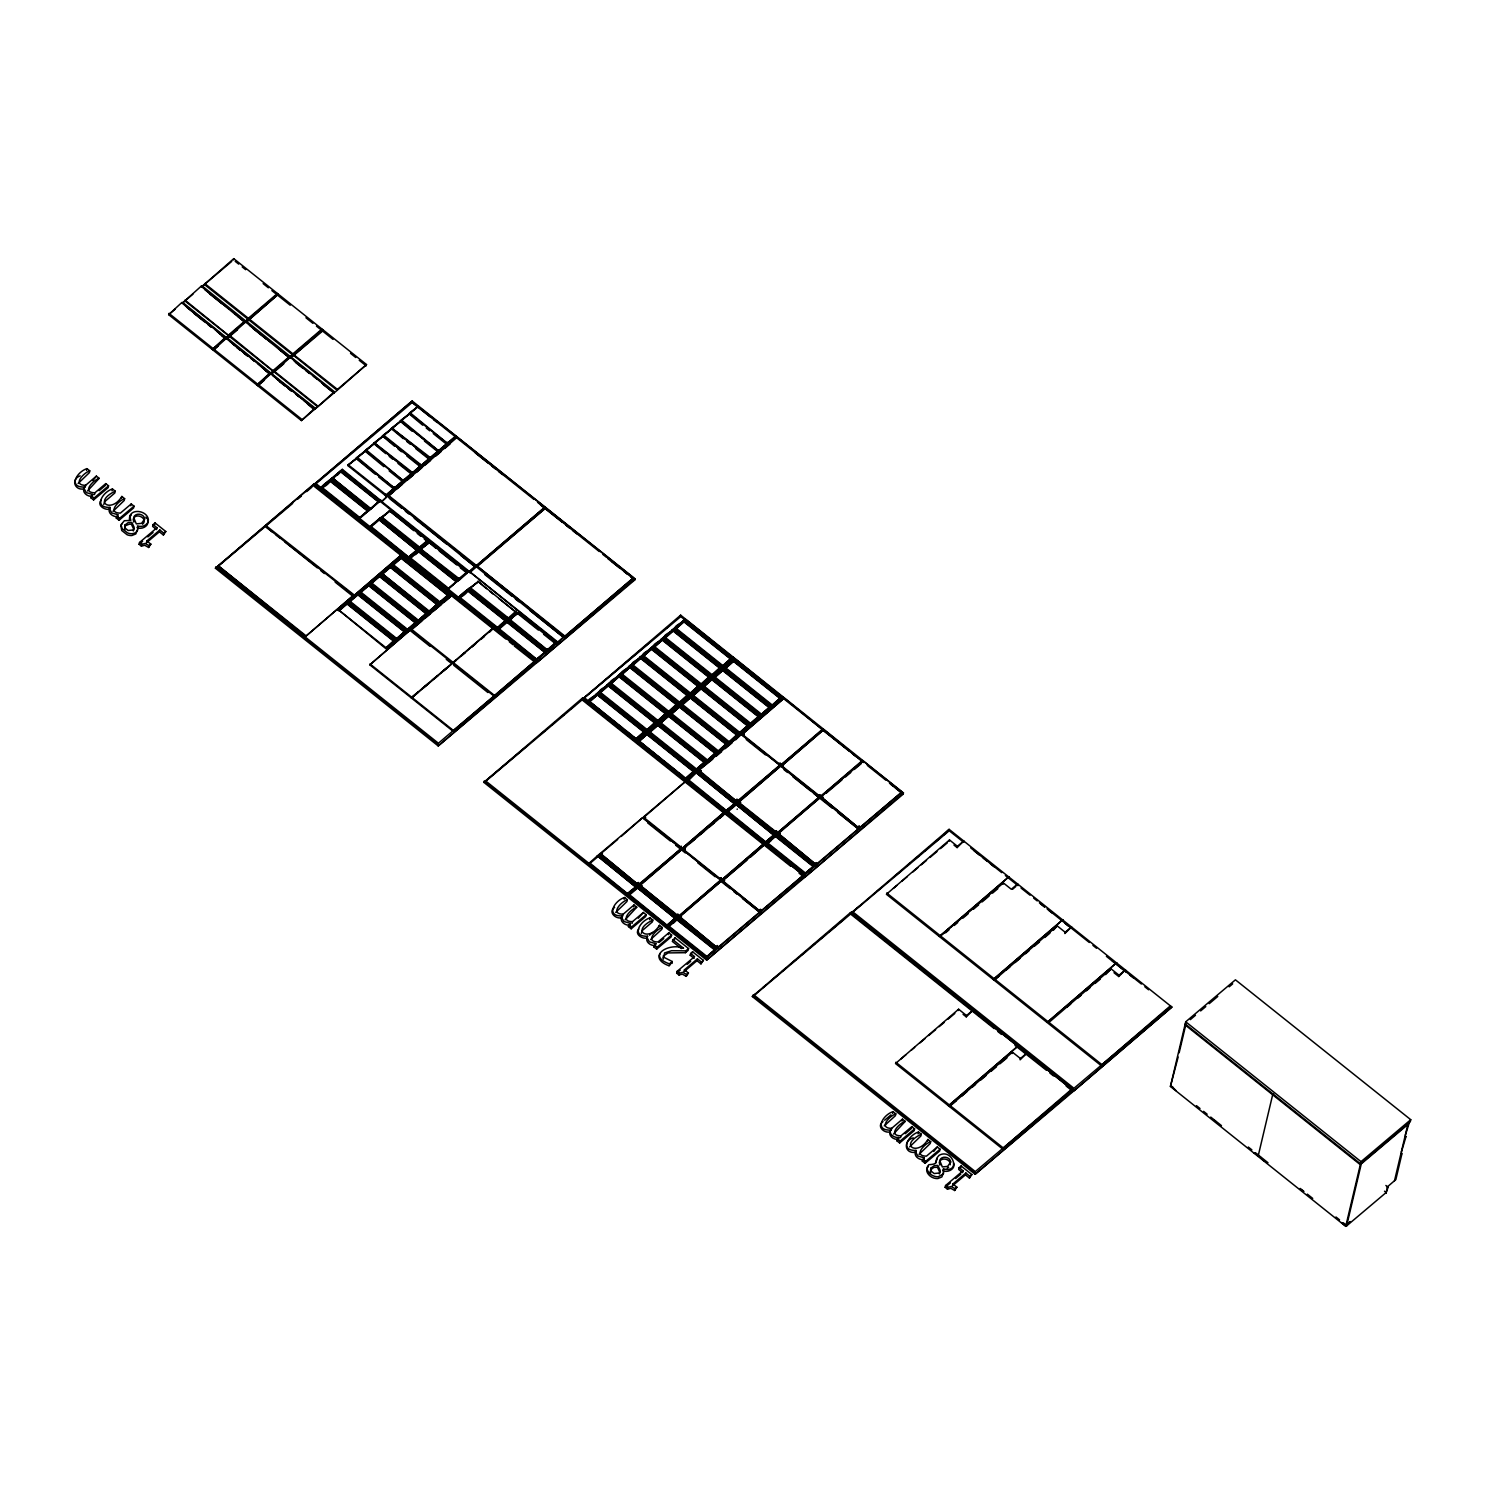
<?xml version="1.0" encoding="UTF-8"?>
<svg xmlns="http://www.w3.org/2000/svg" width="1485" height="1485" viewBox="0 0 1485 1485"><rect width="100%" height="100%" fill="white"/><g stroke="black" fill="none" stroke-linecap="round" stroke-linejoin="round"><path stroke-width="1.5" d="M950.214 1164.797C951.087 1158.95 941.082 1156.611 939.262 1162.309L939.894 1165.15M192.957 294.141L182.766 302.736L201.459 285.955M201.514 286.03L201.459 286.958M225.683 337.262L224.959 338.487L215.195 329.67M226.592 338.023L226.537 338.97M245.174 320.834L244.45 322.022L201.273 286.364M246.083 321.577L246.027 322.523M270.233 372.846L269.527 374.034L258 363.825M271.161 373.57L271.087 374.517M289.724 356.381L289.018 357.569L245.73 322.022M314.801 408.394L314.077 409.582L307.414 403.901M290.577 357.05L274.057 371.825L317.604 406.76L334.218 391.873M1400.819 1154.439L1402.026 1153.381L1395.844 1179.573L1387.51 1186.756L1385.988 1193.235L1388.271 1186.812L1387.306 1187.629M1404.829 1137.677L1405.961 1136.452M1406.017 1136.526L1401.395 1152.026M78.111 483.497L89.341 472.675L89.768 470.856L86.984 468.629C76.478 471.952 67.976 487.655 84.478 487.043L84.051 488.862C74.751 490.941 70.519 479.154 80.19 475.85M87.504 490.997L99.161 478.337L96.377 476.128L85.629 485.298L85.202 487.117M112.971 511.323L124.202 500.501L124.629 498.663L121.844 496.454C111.561 513.662 92.348 502.06 115.236 491.182L112.452 488.955C101.945 492.277 93.444 507.981 109.964 507.369L109.537 509.188C104.618 510.357 96.525 505.234 101.184 500.074M615.7 912.365L626.93 901.543L627.357 899.724L624.572 897.497C614.048 900.82 605.564 916.523 622.067 915.911L621.64 917.73C615.681 919.401 607.755 911.938 614.586 907.409M625.092 919.865L636.749 907.224L633.965 904.996L623.217 914.166L622.772 916.004M893.543 1134.039L905.2 1121.379L902.416 1119.17L891.668 1128.34L891.241 1130.159M909.637 1146.866L920.848 1136.044L921.294 1134.224L918.51 1131.997C907.985 1135.32 899.502 1151.024 916.004 1150.392L915.577 1152.23C904.681 1154.253 902.787 1140.74 913.294 1137.863M919.029 1154.346L930.241 1143.524L930.687 1141.705L927.902 1139.478C917.6 1156.704 898.388 1145.102 921.294 1134.224M601.165 854.283C603.838 852.798 601.035 856.195 600.274 853.448L642.522 817.752L681.151 848.566L638.68 885.116L600.274 853.448M601.703 854.692L638.68 885.116M681.949 847.898L643.339 817.084L685.587 781.388L643.135 817.938L681.745 848.752L724.216 812.202L681.745 848.752M645.585 817.548L644.23 817.919M637.418 883.204L638.773 882.832L637.548 883.519M637.826 883.686L638.253 882.424M640.74 885.988C642.968 884.225 640.796 887.77 639.812 884.986L682.06 849.309L720.689 880.122L678.237 916.672L639.812 884.986M681.281 846.172L680.891 847.322M685.049 849.271L683.842 849.698L720.225 878.767L721.376 878.025L720.058 878.545M699.806 770.993C702.479 769.508 699.676 772.887 698.915 770.158L741.163 734.462L779.792 765.276L737.321 801.826L700.456 772.423M700.345 771.402L737.321 801.826M677.754 914.073L677.16 915.131L678.274 914.537M679.35 916.523L717.775 948.21L679.35 916.523L721.599 880.846L760.023 912.514L742.463 898.518M681.04 916.69L680.371 917.674M744.208 734.258L742.908 734.778L744.208 734.258L742.946 734.852L779.328 763.921L780.46 763.179L779.105 763.55M723.436 881.31L724.142 880.234L723.511 881.385L760.821 911.846L722.211 881.032L764.664 844.482L750.389 857.235M736.059 799.914L737.395 799.543L736.189 800.229M736.467 800.396L736.894 799.134M717.329 945.518L716.494 946.372M740.699 802.216L739.474 802.847L740.495 802.327M760.357 909.247L759.689 910.231L760.914 909.562M776.395 830.783L775.727 831.767L776.525 831.08M777.991 833.233L816.397 864.92L777.991 833.233L820.24 797.538L858.664 829.224L837.596 812.425M779.681 833.401L779.012 834.384M818.699 795.236L819.998 794.716L818.866 795.459L782.688 766.594L783.245 765.388L782.614 766.538M821.056 796.87L859.462 828.537L821.056 796.87L863.305 761.174L901.933 791.988L805.501 874.127L685.495 778.53L693.606 771.328L647.126 734.24L639.014 741.442L647.126 734.24M822.783 797.185L822.077 798.02M816.472 862.637L815.135 863.063M858.998 825.957L858.33 826.941L859.537 826.273M349.216 466.457L349.142 465.343M349.402 465.733L385.562 494.356L386.36 496.287L347.731 465.473L356.4 458.698L347.843 465.046M366.869 451.551L366.424 451.143M384.504 436.497L384.151 435.55L420.942 464.786M392.801 428.812L429.666 457.102L430.464 459.032L391.836 428.218M385.469 495.377L385.209 494.245M382.443 517.652L382.61 518.803L381.237 517.355L389.794 511.026L381.775 517.801M382.61 518.803L382.759 517.819L418.956 546.684L419.754 548.615L381.237 517.355M358.219 458.123L394.286 487.952L394.379 486.913L395.177 488.825L356.548 458.011M410.899 413.201L411.159 413.517M365.384 450.568L403.994 481.381L403.196 479.451L403.103 480.49L366.944 450.53M412.069 472.081L412.83 473.938L374.201 443.124M429.592 458.048L429.313 456.99M418.881 547.612L418.789 546.591M438.409 450.605L402.231 420.738M438.576 449.955L439.282 451.589L400.653 420.775M421.313 549.339L458.494 578.222L459.292 580.152L420.663 549.339L429.332 542.563L420.775 548.912M447.301 442.214L448.099 444.145L409.489 413.331M458.141 578.111L458.401 579.261L458.494 578.222M471.19 588.376L507.517 617.333L508.334 619.264L469.705 588.45L478.374 581.693L469.798 588.023M507.443 618.354L507.09 617.259M510.562 619.858C509.726 622.289 514.144 613.305 518.005 612.804L555.538 642.745L547.872 650.82L509.244 619.987L517.912 613.231L509.336 619.561M510.896 620.266L547.427 649.947M546.721 648.778L546.963 649.929L547.055 648.889M120.86 525.486L121.714 530.479L127.079 534.73A8.52 6.794 13.3 0 0 131.905 535.51L135.822 533.932L137.474 529.607M86.557 470.467L86.984 468.629M94.483 494.598L94.91 492.779L105.769 483.609L108.553 485.836L108.127 487.655L93.592 499.925L90.808 497.716L92.85 494.524L86.297 492.612L84.07 488.584M96.377 476.128L92.757 480.639M90.808 497.716L92.85 494.524M93.592 499.925L94.019 498.106L108.553 485.836M105.769 483.609L105.342 485.446L99.142 490.681M112.025 490.774L112.452 488.955M115.236 491.182L114.809 493.001L104.637 501.726L103.764 504.473M124.629 498.663C118.058 500.872 107.013 513.123 120.396 513.105L131.237 503.935L134.021 506.162L133.594 507.981L119.06 520.251L116.275 518.024L118.317 514.85L111.783 512.938L109.537 508.91M121.417 498.273L121.844 496.454M119.06 520.251L119.487 518.432L134.021 506.162M225.664 338.023L212.299 349.476L168.659 314.672L181.875 302.457L181.968 303.423M130.81 505.772L131.237 503.935M159.823 529.996L146.848 540.948L150.857 544.141L148.648 547.464L144.75 545.273L141.391 546.127L139.107 544.29L139.534 542.471L156.983 527.732L153.085 524.613L155.053 522.943L165.8 531.519L163.406 535.008L159.396 531.816L159.823 529.996L163.833 533.189L163.406 535.008M202.313 286.067L245.916 321.113L277.101 294.773L277.417 293.473L233.758 258.65L202.257 286.289L231.716 261.416M141.391 546.127L141.836 544.29L145.177 543.454L149.075 545.645L148.648 547.464M146.848 540.948L146.421 542.786L159.396 531.816M153.085 524.613L152.639 526.433L156.556 529.551L156.983 527.732M154.626 524.762L155.053 522.943M212.299 349.476L225.609 337.225M233.461 259.949L233.758 258.65M270.233 373.57L256.868 385.042L213.227 350.219L226.574 338.079M182.822 302.532L226.425 337.559L228.69 335.443L184.994 300.118M246.065 321.614L227.335 338.302L237.526 329.689M226.425 337.559L245.155 321.577M245.916 321.113L248.441 318.365L204.744 283.524M246.863 321.614L278.326 294.197L321.967 329.02L321.67 330.32L290.466 356.66L246.863 321.614L278.326 294.197M256.868 385.042L270.177 372.772M295.589 393.803L314.783 409.118L301.418 420.589L257.777 385.766L271.087 373.496M215.399 568.198L313.539 484.296L536.345 662.032L536.048 663.331L438.205 745.953L215.399 568.198L412.18 400.987L634.986 578.742L634.689 580.041L536.846 662.644L313.855 484.834L412.18 400.987M227.391 338.079L270.975 373.106L273.24 370.99L229.822 335.536M289.724 357.124L270.975 373.106M290.466 356.66L292.99 353.913L249.313 319.071M290.577 358.071L290.503 357.365M265.388 526.47L353.838 595.726L401.525 554.759L353.838 595.726M266.186 525.783L354.043 594.854M301.418 420.589L314.746 408.319M322.579 331.044L322.876 329.744L366.535 364.567L335.035 392.207L291.376 357.384L322.579 331.044L333.048 339.397M314.783 409.118L304.258 400.987M283.784 363.806L271.885 373.849L315.6 408.449M334.218 392.875L290.392 357.477M313.539 484.296L313.242 485.576L505.865 639.033M331.489 478.486C329.967 486.3 310.866 493.8 329.484 480.175L368.113 510.988C345.392 530.795 373.589 504.919 368.985 510.617L330.45 479.377L331.489 478.486L370.118 509.299L368.985 510.617M321.373 487.377L329.484 480.175M380.29 500.148L370.173 509.058L332.306 477.817L340.325 471.042L378.935 501.856C356.233 521.643 384.411 495.767 379.807 501.466L341.272 470.225L342.33 469.353L380.847 500.594M332.195 478.244L340.325 471.042M341.179 470.652L342.33 469.353M337.652 474.884L342.218 469.78M305.557 636.49L353.244 595.541L305.557 636.49L218.109 565.692L305.762 635.617M355.862 458.271L375.074 474.105M356.4 458.698L365.217 451.254L356.66 457.584M364.679 450.809L383.891 466.661M365.217 451.254L374.053 443.811L365.477 450.141M373.496 443.365L385.692 453.593M374.053 443.811L382.87 436.349L374.294 442.697M374.851 443.124L411.661 471.896M375.241 443.699L375.519 442.975M359.444 517.764L369.468 509.299M394.769 642.077L396.328 639.515L396.662 640.815L386.638 649.279L338.172 609.592L346.191 602.817L338.617 610.465L347.286 603.69L393.766 640.777L386.193 648.407L394.212 641.631M360.001 518.191L368.113 510.988M338.617 610.465L346.748 603.263M339.174 610.892L347.286 603.69M382.313 435.922L394.509 446.15M382.87 436.349L391.687 428.905L383.111 435.235M347.601 602.873C350.367 599.049 344.873 604.154 348.641 602L357.031 593.684L349.458 601.314L358.126 594.557L404.607 631.626L396.476 638.828L405.052 632.499M337.967 610.446L348.195 601.128M370.025 509.726L370.266 508.613M348.158 603.318L349.291 602L395.678 639.515L394.639 640.388L348.158 603.318L349.291 602M370.823 509.058L378.935 501.856M349.458 601.314L357.569 594.111M349.996 601.759L358.126 594.557M391.13 428.46L403.326 438.706M391.687 428.905L400.504 421.462L391.947 427.791M370.86 527.379L370.507 526.08L378.526 519.304L417.044 550.545L378.526 519.304M393.321 429.221L393.469 428.255M358.442 593.74C361.208 589.916 355.695 595.002 359.481 592.849L367.853 584.533L360.28 592.181L368.948 585.406L415.429 622.493L407.298 629.696L415.874 623.347M379.807 501.466L380.94 500.167M405.591 632.944L407.15 630.383L407.503 631.682L397.479 640.146L348.808 601.314L359.036 591.977M358.98 594.167L360.131 592.849L406.5 630.364L405.461 631.255L358.98 594.167L360.131 592.849M399.966 421.016L412.143 431.263M381.181 502.153L387.641 496.009L475.089 566.806L468.833 572.096L381.181 502.153L387.641 496.009M360.28 592.181L368.391 584.979M400.504 421.462L409.322 413.999L400.764 420.348M360.818 592.608L368.948 585.406M419.16 548.429L418.009 549.728L379.492 518.488L380.531 517.615L419.16 548.429L408.375 557.321L418.51 548.41M379.38 518.915L380.531 517.615M380.438 518.042L418.399 548.856M388.235 496.194L457.25 437.24L544.902 507.165L475.887 566.138L388.235 496.194L393.525 491.721M408.783 413.572L422.724 425.211M369.264 584.589C372.03 580.765 366.535 585.87 370.303 583.716L378.675 575.4L371.101 583.03L379.77 576.273L426.251 613.342L418.12 620.544L426.696 614.215M409.322 413.999L418.157 406.556L409.582 412.886M416.413 623.793L417.972 621.231L418.325 622.531L408.301 630.995L359.63 592.162L369.858 582.844M369.802 585.034L370.953 583.716L417.322 621.231L416.283 622.104L369.802 585.034L370.953 583.716M371.101 583.03L379.232 575.827M410.955 414.334L411.048 413.294M371.658 583.475L379.77 576.273M385.914 495.415L394.026 488.212L356.511 458.271M389.256 510.599L413.721 530.628M393.933 488.639L394.379 489.512L378.582 476.908M389.794 511.026L427.439 540.54L419.308 547.742M418.157 406.556L455.784 436.07L447.653 443.273M379.64 574.584C381.849 576.366 380.216 571.836 380.086 575.456M427.253 614.641L428.812 612.098L429.146 613.398L419.123 621.862L370.452 583.03L380.68 573.693M394.732 487.971L402.862 480.769L394.843 487.525M380.624 575.883L381.775 574.565L428.163 612.08L427.105 612.971L380.624 575.883L381.775 574.565M438.075 605.509L439.634 602.947L439.968 604.246L429.945 612.711L381.478 573.024L389.497 566.249L381.923 573.897L390.592 567.121L437.073 604.209L428.961 611.412L437.518 605.063M402.751 481.196L403.196 482.068L389.144 470.856M381.923 573.897L390.054 566.695M382.48 574.324L390.592 567.121M403.549 480.509L411.679 473.307L374.146 443.365M390.908 566.305C393.673 562.481 388.179 567.586 391.947 565.432L400.337 557.116L392.764 564.745L401.433 557.989L447.895 595.058L439.783 602.26L448.34 595.931M411.568 473.752L412.013 474.606L397.98 463.413M381.274 573.878L391.502 564.56M391.465 566.75L392.597 565.432L438.985 602.947L437.945 603.82L391.465 566.75L392.597 565.432M392.764 564.745L400.876 557.543M446.28 659.321L451.681 663.628L411.178 697.82L369.821 664.835L410.51 629.77L494.134 696.187L534.841 661.122L438.409 743.242L217.423 566.954L292.656 503.434M393.302 565.191L401.433 557.989M420.496 464.452L420.756 465.566L420.849 464.564M412.385 473.065L420.496 465.863L382.963 435.922M420.403 466.29L420.849 467.162L406.797 455.951M383.019 435.68L421.647 466.494L421.295 465.195L429.313 458.42L391.799 428.478M448.897 596.357L451.013 594.241L440.767 603.578L392.114 564.745L402.342 555.409L401.73 557.172M402.286 557.599L403.437 556.281L402.286 557.599L448.767 594.687L449.899 593.369L448.767 594.687M421.202 465.622L429.313 458.42M429.221 458.846L429.666 459.719L415.614 448.507M385.654 647.98L393.766 640.777M386.193 648.407L394.323 641.204M386.638 649.279L394.861 641.65M408.486 556.875L370.507 526.08M410.398 558.917L410.046 557.617L418.065 550.842L456.693 581.656C432.413 602.576 464.007 574.194 457.547 581.285L419.03 550.025L420.069 549.153L458.587 580.394M430.019 458.16L438.149 450.957L400.616 421.016M438.038 451.403L438.483 452.257L424.432 441.064M394.639 640.388L395.771 639.088M395.734 641.26L396.866 639.961M395.177 640.833L396.328 639.515M396.476 638.828L404.607 631.626M418.696 546.573L418.863 547.724L418.956 546.684M418.009 549.728L379.492 518.488M397.033 639.274L405.145 632.072M409.953 558.044L418.065 550.842M397.479 640.146L405.702 632.499M418.918 550.471L420.069 549.153M438.836 450.716L446.966 443.514L438.947 450.289M447.245 443.143L411.122 413.61M446.855 443.941L447.301 444.813L433.267 433.601M405.461 631.255L406.612 629.937M406.556 632.127L407.707 630.809M419.754 548.615L427.327 540.967M405.999 631.682L407.15 630.383M407.298 629.696L415.429 622.493M407.855 630.123L415.967 622.92M428.794 542.136L435.718 548.169M408.301 630.995L416.524 623.366M429.332 542.563L466.977 572.078L458.846 579.28M369.821 664.835L410.51 629.77M451.607 595.745L411.122 629.956L421.684 621.027M416.283 622.104L417.433 620.786M417.378 622.976L418.529 621.677M416.839 622.549L417.972 621.231M418.12 620.544L426.251 613.342M418.677 620.99L426.808 613.788M419.123 621.862L427.346 614.215M427.105 612.971L428.255 611.653M428.2 613.843L429.351 612.525M427.661 613.398L428.812 612.098M428.961 611.412L437.073 604.209M429.499 611.839L437.629 604.636M429.945 612.711L438.168 605.082M493.336 696.855L452.832 731.065L411.475 698.061L451.978 663.869M437.945 603.82L439.077 602.502M439.04 604.692L440.173 603.393M438.483 604.265L439.634 602.947M439.783 602.26L447.895 595.058M440.321 602.706L448.451 595.504M440.767 603.578L449.008 595.931M448.563 588.858L456.693 581.656M449.305 595.114L450.456 593.796L449.862 595.559M457.547 581.285L458.698 579.967M458.048 579.967L420.793 550.749M458.42 579.169L458.327 578.129M469.111 588.264C467.589 596.079 448.489 603.578 467.107 589.953L505.717 620.767C483.015 640.573 511.193 614.697 506.589 620.396L468.053 589.155L469.111 588.264L507.629 619.523M459.292 580.152L466.865 572.505M468.833 572.096L475.293 565.952M563.873 636.601L557.413 642.745L469.947 571.948L476.202 566.676L563.669 637.473L529.681 610.354M458.976 597.174L467.107 589.953M489.456 631.719L493.187 627.895L452.479 662.96L456.006 659.971M489.753 631.96L493.465 628.118L452.776 663.182L456.285 660.212M475.887 566.138L544.902 507.165M471.209 589.359L471.116 588.32M476.202 566.676L469.743 572.82M633.482 577.832L564.467 636.787L477.019 565.989L545.812 507.889L633.482 577.832L537.032 659.953L316.064 483.664L412.292 402.398L533.969 499.461M438.205 745.953L536.345 662.032M477.817 581.248L486.505 588.691M478.374 581.693L516.353 612.488L498.793 598.492M497.605 627.988L505.717 620.767M498.96 629.584L498.626 628.285L506.645 621.51L545.255 652.323C522.553 672.111 550.731 646.235 546.127 651.934L507.592 620.693L508.65 619.82L547.167 651.061M506.589 620.396L507.721 619.078M498.514 628.712L506.645 621.51M500.296 625.148L507.072 619.078M507.499 621.12L508.65 619.82M508.538 620.247L509.374 621.417M510.747 620.897L510.654 619.876M509.244 619.987L517.355 612.785M545.812 507.889L476.815 566.862M483.869 782.372L582.009 698.451L804.814 876.206L804.499 877.505L706.656 960.127L483.869 782.372L525.801 746.955M536.586 659.08L547.26 650.634M537.143 659.526L498.626 628.285M536.846 662.644L634.986 578.742M546.127 651.934L507.592 620.693M546.907 648.796L547 649.817M546.61 650.616L509.875 621.825M555.446 643.172L555.891 644.044L543.603 634.244M581.693 699.751L582.009 698.451M582.51 699.082L680.65 615.161L903.455 792.916L903.14 794.197L805.297 876.818L582.51 699.082L648.889 643.005M647.126 730.954C644.119 734.351 646.922 728.504 646.922 731.808L636.898 740.273L588.431 700.586C589.359 697.597 598.678 694.739 596.45 693.811M597.545 694.683L589.434 701.885L597.545 694.683L644.026 731.771L635.914 738.973L644.026 731.771M597.323 693.439L599.012 692.567L596.357 694.256M588.227 701.458L598.455 692.121M598.418 694.312L599.55 692.994L645.938 730.509L644.88 731.381L598.418 694.312L599.55 692.994M607.272 684.678C609.5 685.587 600.2 688.465 599.253 691.453L599.457 693.421M655.293 723.492L647.274 730.267L654.848 722.62L608.367 685.55L600.256 692.752L599.253 691.453M600.256 692.752L608.367 685.55M607.179 685.105L609.277 682.989L658.56 721.988L668.788 712.67L667.081 713.542M656.259 722.675L657.948 721.803L647.72 731.14L599.049 692.307L609.277 682.989M609.24 685.16L610.372 683.861L609.24 685.16L655.72 722.248L656.853 720.93L655.72 722.248M618.113 675.527C620.322 676.455 611.022 679.313 610.094 682.302L610.279 684.288M666.134 714.359L658.115 721.116L665.688 713.487L619.208 676.399L611.077 683.601L610.094 682.302M611.077 683.601L619.208 676.399M618.001 675.953L620.117 673.837L669.382 712.856L679.61 703.519L677.921 704.391M609.889 683.174L620.117 673.837M620.062 676.028L621.213 674.71L620.062 676.028L666.542 713.097L667.693 711.798L666.542 713.097M628.935 666.394C631.144 667.303 621.844 670.181 620.916 673.169L621.101 675.137M676.956 705.208L668.937 711.983L676.51 704.336L630.03 667.266L621.899 674.468L620.916 673.169M621.899 674.468L630.03 667.266M628.823 666.821L630.939 664.705L680.204 703.704L690.228 695.24C690.209 691.936 687.425 697.783 690.432 694.386M620.711 674.023L630.939 664.705M630.884 666.876L632.035 665.577L630.884 666.876L677.364 703.964L678.515 702.646L677.364 703.964M639.757 657.242C641.984 658.171 632.666 661.029 631.738 664.018L631.923 666.004M687.778 696.075L679.759 702.832L687.332 695.203L640.852 658.115L632.74 665.317L631.738 664.018M632.74 665.317L640.852 658.115M589.712 863.954L589.359 862.655L627.877 893.896L637.9 885.431L636.861 886.322L598.344 855.082L636.861 886.322M640.61 656.871L642.318 655.999L639.664 657.669M631.533 664.872L641.761 655.553M641.724 657.744L642.856 656.426L689.244 693.94L688.186 694.813L641.724 657.744L642.856 656.426M650.578 648.11C652.806 649.019 643.506 651.896 642.56 654.885L642.764 656.853M698.6 686.924L690.581 693.699L698.154 686.051L651.674 648.982L643.562 656.184L642.56 654.885M643.562 656.184L651.674 648.982M635.896 887.139L597.378 855.88L635.896 887.139L627.877 893.896M637.9 885.431L599.383 854.191L637.362 885.004M651.451 647.72L653.14 646.847L650.486 648.537M701.254 685.235C698.247 688.65 701.05 682.803 701.05 686.107L691.026 694.572L642.355 655.739L652.583 646.402M652.546 648.592L653.678 647.293L700.066 684.789L699.027 685.68L652.546 648.592L653.678 647.293M661.419 638.958C663.628 639.887 654.328 642.745 653.4 645.734L653.586 647.72M709.44 677.791L701.403 684.548L708.976 676.919L662.514 639.831L654.384 647.033L653.4 645.734M654.384 647.033L662.514 639.831M644.583 732.198L636.452 739.4L644.471 732.643M636.898 740.273L645.121 732.643M694.609 772.627L696.168 770.065L696.502 771.365L686.478 779.829L638.012 740.143C638.94 737.154 648.258 734.295 646.031 733.367M662.273 638.587L663.962 637.715L661.308 639.385M712.095 676.102C709.069 679.499 711.872 673.652 711.89 676.956L701.867 685.42L653.196 646.588L663.424 637.269M663.368 639.46L664.519 638.142L710.888 675.656L709.849 676.529L663.368 639.46L664.519 638.142M672.241 629.826C674.45 630.735 665.15 633.612 664.222 636.582L664.408 638.569M720.262 668.64L712.243 675.415L719.817 667.767L673.336 630.698L665.206 637.9L664.222 636.582M665.206 637.9L673.336 630.698M644.88 731.381L646.031 730.082M645.437 731.827L646.588 730.509M646.736 729.822L654.848 722.62M646.903 732.996L648.592 732.124L645.938 733.794M647.274 730.267L655.405 723.065M647.72 731.14L655.943 723.492M637.808 741.015L648.035 731.678M647.998 733.868L649.131 732.55L695.518 770.065L694.479 770.938L647.998 733.868L649.131 732.55M656.871 724.235C659.08 725.144 649.78 728.021 648.852 731.01L649.038 732.977M673.095 629.436L674.784 628.563L672.13 630.253M704.985 762.622C706.953 764.014 684.232 778.586 704.428 762.176L657.966 725.107L649.836 732.309L648.852 731.01M722.917 666.951C719.891 670.348 722.694 664.519 722.712 667.823L712.689 676.288L664.018 637.455L674.246 628.118M649.836 732.309L657.966 725.107M674.19 630.308L675.341 629.009L721.71 666.505L720.67 667.396L674.19 630.308L675.341 629.009M683.063 620.674C685.272 621.602 675.972 624.461 675.044 627.45L675.229 629.436M731.084 659.507L723.065 666.264L730.639 658.635L684.158 621.547L676.046 628.749L675.044 627.45M676.046 628.749L684.158 621.547M680.334 616.461L680.65 615.161M657.558 720.689L665.688 713.487M658.115 721.116L666.227 713.914M656.76 724.661L658.876 722.527L708.141 761.545L718.369 752.227L716.253 754.343M658.56 721.988L666.784 714.359M705.431 763.494L707.528 761.36L697.3 770.696L648.648 731.864L658.876 722.527M658.82 724.717L659.971 723.418L658.82 724.717L705.301 761.805L706.433 760.487L705.301 761.805M667.693 715.083C669.902 716.011 660.602 718.87 659.674 721.858L659.86 723.845M682.97 621.101C683.935 618.818 687.239 619.022 685.012 621.175L731.492 658.245L732.532 657.372L686.163 619.858L685.012 621.175M715.807 753.47L707.695 760.673L715.269 753.043L668.788 715.956L660.658 723.158L659.674 721.858M660.658 723.158L668.788 715.956M685.068 618.985L674.84 628.303L723.511 667.136L733.534 658.672C733.516 655.368 730.713 661.215 733.738 657.818M642.522 817.752L621.194 836.463M624.145 899.335L624.572 897.497M668.38 711.538L676.51 704.336M668.937 711.983L677.049 704.781M667.582 715.51L669.698 713.394L718.963 752.412L729.191 743.075L727.075 745.21M669.382 712.856L677.606 705.208M659.47 722.712L669.698 713.394M627.338 893.469L638.012 885.004M669.642 715.584L670.793 714.266L669.642 715.584L716.123 752.654L717.274 751.354L716.123 752.654M678.515 705.95C680.724 706.86 671.424 709.737 670.496 712.726L680.52 704.243L729.785 743.261L739.808 734.797L739.474 733.497L737.915 736.059M726.629 744.338L718.517 751.54L726.091 743.892L679.61 706.823L671.498 714.025L670.496 712.726M629.25 895.492L628.898 894.193L636.917 887.436L675.434 918.677L636.917 887.436M671.498 714.025L679.61 706.823M679.22 702.405L687.332 695.203M679.759 702.832L687.889 695.63M678.422 706.377L680.52 704.243M680.204 703.704L688.427 696.075M632.072 923.466L632.499 921.647L643.358 912.477L646.142 914.704L645.697 916.523L631.181 928.793L628.396 926.584L630.438 923.392L623.886 921.48L621.64 917.47M677.55 916.542L676.399 917.86L637.882 886.619L638.921 885.728L677.55 916.542L666.765 925.433L676.9 916.542M680.464 706.433L681.615 705.134L680.464 706.433L726.945 743.521L728.096 742.203L726.945 743.521M689.337 696.799C691.564 697.727 682.246 700.586 681.318 703.574L681.522 705.561M633.52 906.815L633.965 904.996M637.77 887.046L638.921 885.728M737.47 735.186L729.339 742.389L736.913 734.759L690.432 697.672L682.32 704.874L681.318 703.574M628.396 926.584L630.438 923.392M638.828 886.174L639.645 887.343M682.32 704.874L690.432 697.672M631.181 928.793L631.608 926.974L646.142 914.704M688.186 694.813L689.337 693.514M690.042 693.254L698.154 686.051M688.743 695.258L689.894 693.94M690.209 696.428L691.899 695.537L689.244 697.226M690.581 693.699L698.711 686.497M691.026 694.572L699.249 686.924M681.114 704.428L691.342 695.11M691.305 697.3L692.437 695.982L738.825 733.497L737.785 734.37L691.305 697.3L692.437 695.982M700.159 687.666C702.386 688.576 693.087 691.453 692.14 694.423L692.344 696.409M748.292 726.054C750.259 727.446 727.539 742.017 747.735 725.608L701.273 688.539L693.142 695.741L692.14 694.423M693.142 695.741L701.273 688.539M643.358 912.477L638.272 918.231M699.027 685.68L700.159 684.362M699.565 686.107L700.716 684.808M700.864 684.121L708.976 676.919M701.403 684.548L709.533 677.346M701.031 687.277L702.721 686.404L700.066 688.093M701.867 685.42L710.09 677.791M748.737 726.926L750.296 724.364L750.63 725.664L740.607 734.128L691.936 695.296L702.164 685.959M702.127 688.149L703.277 686.85L749.647 724.346L748.607 725.237L702.127 688.149L703.277 686.85M710.999 678.515C713.208 679.443 703.909 682.302 702.98 685.29L703.166 687.277M759.113 716.902C761.081 718.294 738.361 732.866 758.575 716.475L712.095 679.387L703.964 686.59L702.98 685.29M703.964 686.59L712.095 679.387M649.613 919.66L650.04 917.823L652.825 920.05L652.398 921.869L642.225 930.612L641.353 933.341M650.04 917.823C639.534 921.145 631.032 936.849 647.553 936.237L647.107 938.056C642.207 939.225 634.114 934.102 638.773 928.96M709.849 676.529L710.999 675.229M686.478 779.829L694.702 772.2M710.387 676.974L711.538 675.656M711.686 674.97L719.817 667.767M712.243 675.415L720.355 668.213M736.541 802.141L698.024 770.901L688.353 780.664L688 779.365L726.518 810.606L736.541 802.141L735.502 803.014L696.985 771.773L735.502 803.014M711.853 678.144L713.542 677.253L710.888 678.942M712.689 676.288L720.912 668.64M759.559 717.775L761.118 715.213L761.471 716.512L751.447 724.977L702.776 686.144L713.004 676.826M712.948 679.016L714.099 677.698L760.468 715.213L759.429 716.086L712.948 679.016L714.099 677.698M721.821 669.382C724.03 670.292 714.731 673.169 713.802 676.139L713.988 678.125M769.935 707.77C771.922 709.162 749.183 723.733 769.397 707.324L722.917 670.255L714.786 677.457L713.802 676.139M714.786 677.457L722.917 670.255M685.495 778.53L693.606 771.328M694.479 770.938L695.611 769.638M652.825 920.05C629.937 930.928 649.149 942.529 659.433 925.322L662.217 927.531C655.646 929.74 644.601 941.991 657.985 941.973L668.825 932.803L671.61 935.03L671.183 936.849L656.648 949.119L653.864 946.91L655.906 943.717L649.353 941.806L647.126 937.777M659.006 927.141L659.433 925.322M696.317 769.379L704.428 762.176M734.537 803.831L696.019 772.59L734.537 803.831L726.518 810.606M720.67 667.396L721.821 666.078M653.864 946.91L655.906 943.717M696.855 769.824L697.3 770.696M721.227 667.823L722.36 666.524M722.508 665.837L730.639 658.635M723.065 666.264L731.177 659.062M698.47 771.773L736.003 801.696M722.675 668.992L724.364 668.12L721.71 669.809M656.648 949.119L657.075 947.3L671.61 935.03M698.915 770.158L712.8 759.113M723.511 667.136L731.734 659.507M662.217 927.531L661.79 929.369L650.653 939.522M770.381 708.642L771.94 706.08L772.293 707.38L762.269 715.844L713.598 677.012L723.826 667.675M723.77 669.865L724.921 668.547L771.29 706.062L770.251 706.953L723.77 669.865L724.921 668.547M732.643 660.231C734.871 661.159 725.552 664.018 724.624 667.006L724.828 668.992M639.608 885.858L682.06 849.309M780.776 698.618C782.744 700.01 760.004 714.582 780.219 698.191L733.738 661.103L725.627 668.306L724.624 667.006M721.283 880.308L763.754 843.74L721.283 880.308L682.673 849.494L724.921 813.799M725.627 668.306L733.738 661.103M666.876 925.006L628.898 894.193M707.138 760.246L715.269 753.043M668.788 927.048L668.436 925.749L676.455 918.974L715.083 949.787C690.803 970.689 722.397 942.325 715.937 949.398L677.42 918.157L678.459 917.284L716.977 948.525M731.492 658.245L732.643 656.945M707.695 760.673L708.141 761.545M732.049 658.69L733.182 657.372M668.398 934.64L668.825 932.803M732.55 660.658C733.516 658.375 736.838 658.579 734.611 660.732L781.073 697.802L782.131 696.929L735.743 659.414L734.611 660.732M734.648 658.542L724.42 667.86L773.091 706.693L783.115 698.228L782.781 696.929L781.221 699.491M676.399 917.86L637.882 886.619M668.343 926.176L676.455 918.974M663.034 956.173L668.101 952.924L685.42 952.683L688.13 950.381L688.576 948.562L674.951 937.703L672.297 941.397L681.337 948.618M678.237 916.672L720.689 880.122M677.327 918.584L678.459 917.284M717.96 751.094L726.091 743.892M678.367 917.711L673.8 922.816M718.517 751.54L718.963 752.412M674.524 939.522L674.951 937.703M669.067 965.733L672.26 961.575L669.067 965.733C664.296 964.34 656.036 959.421 659.953 953.518M671.833 963.394L672.111 961.445L663.851 957.287L664.593 952.924L671.554 950.716L685.847 950.846L688.576 948.562M728.801 741.962L736.913 734.759M729.339 742.389L729.785 743.261M697.412 958.864L684.437 969.835L688.427 973.009L686.237 976.332L682.32 974.141L678.979 974.995L676.677 973.158L677.123 971.338L694.572 956.6L690.655 953.481L692.641 951.811L703.389 960.387L700.976 963.876L696.985 960.684L697.412 958.864L701.421 962.057L700.976 963.876M678.979 974.995L679.406 973.176L682.766 972.322L686.664 974.513L686.237 976.332M685.42 952.683L685.847 950.846M737.785 734.37L738.917 733.07M739.623 732.81L747.735 725.608M740.161 733.256L740.607 734.128M684.437 969.835L684.01 971.654L696.985 960.684M741.163 734.462L735.688 739.79M741.776 734.648L784.229 698.098L822.653 729.766L780.386 765.462L741.776 734.648L784.229 698.098M694.145 958.419L690.228 955.3L690.655 953.481M692.641 951.811L690.228 955.3M727.891 812.202L727.539 810.903L735.558 804.127L774.075 835.368L735.558 804.127M748.607 725.237L749.739 723.919M750.445 723.678L758.575 716.475M751.002 724.105L751.447 724.977M776.191 833.252L775.04 834.57L736.523 803.311L737.562 802.438L776.191 833.252L765.406 842.144L775.541 833.252M736.412 803.756L737.562 802.438M737.47 802.865L738.286 804.035M738.249 802.55L780.702 766L819.126 797.686L776.859 833.363L738.249 802.55L780.702 766M759.429 716.086L760.58 714.786M679.146 917.396L721.599 880.846M761.267 714.526L769.397 707.324M761.824 714.972L762.269 715.844M706.953 956.99L715.083 949.787M706.656 960.127L804.814 876.206M770.251 706.953L771.402 705.635M772.107 705.394L780.219 698.191M772.645 705.821L773.091 706.693M715.937 949.398L717.088 948.098M716.438 948.08L679.183 918.881M781.073 697.802L782.224 696.502M780.386 765.462L822.857 728.912M781.314 766.186L823.767 729.636L862.191 761.322L819.924 797L781.314 766.186L823.767 729.636M765.517 841.717L727.539 810.903M770.771 840.918C762.325 847.916 771.55 837.094 775.096 835.665L813.724 866.479C791.004 886.285 819.2 860.409 814.578 866.108L776.061 834.867L777.101 833.976L815.618 865.235M775.04 834.57L736.523 803.311M766.984 842.886L775.096 835.665M776.859 833.363L819.33 796.814M775.95 835.294L777.101 833.976M777.008 834.403L814.968 865.217L805.056 873.254M752.32 996.546L850.46 912.625L1073.265 1090.38L1072.968 1091.661L975.125 1174.282L752.32 996.546L755.809 993.595M819.924 797L862.395 760.45M777.787 834.106L820.24 797.538M805.594 873.7L813.724 866.479M805.297 876.818L903.455 792.916M814.578 866.108L815.729 864.79M850.163 913.925L850.46 912.625M979.562 1015.851L850.961 913.238L949.101 829.335L1171.906 1007.071L1073.766 1090.992L983.2 1018.729M953.964 845.058L957.138 847.601L957.435 846.302L949.49 839.953L886.396 894.286L939.355 936.534L1008.872 876.8L939.355 936.534M949.101 829.335L943.55 835.053M963.06 1014.311L966.252 1016.854L966.549 1015.554L958.605 1009.225L895.511 1063.538L948.469 1105.787L1017.986 1046.053L948.469 1105.787M949.193 841.252L949.49 839.953M892.596 1113.49L893.023 1111.671L895.808 1113.899L895.381 1115.718L884.243 1125.871M890.536 1130.085C888.717 1134.874 894.861 1137.881 898.889 1137.566L898.462 1139.385C893.395 1139.979 887.492 1135.375 890.536 1130.085C874.015 1130.698 882.517 1114.994 893.023 1111.671M1017.429 885.153L1017.726 883.853L1011.322 889.274L1003.377 882.944L940.58 935.958L940.265 937.258L993.242 979.506L1062.74 919.772L993.242 979.506M957.138 847.601L963.858 840.881L957.435 846.302M900.523 1137.64L900.968 1135.821L911.809 1126.651L914.593 1128.878L914.166 1130.698L899.632 1142.967L896.847 1140.758L898.889 1137.566M901.989 1120.989L902.416 1119.17M899.632 1142.967L900.058 1141.148L914.593 1128.878M911.809 1126.651L911.382 1128.489L905.182 1133.723M918.064 1133.816L918.51 1131.997M930.687 1141.705C924.097 1143.914 913.052 1156.165 926.436 1156.147L937.276 1146.977L940.061 1149.204L939.634 1151.024L925.099 1163.293L922.315 1161.066L924.375 1157.892L917.823 1155.98L915.577 1151.952M958.308 1010.505L958.605 1009.225M927.457 1141.315L927.902 1139.478M922.315 1161.066L924.375 1157.892M925.099 1163.293L925.545 1161.474L940.061 1149.204M937.276 1146.977L933.749 1151.413M994.263 1028.659L850.571 914.036L754.343 995.303L975.311 1171.591L1071.557 1090.324L1071.854 1089.025L1002.338 1148.759L949.379 1106.511L1012.473 1052.197L1020.418 1058.527L1020.121 1059.826L1026.84 1053.125L1020.418 1058.527M1003.062 884.243L1003.377 882.944M943.476 1168.899L943.458 1173.837L938.371 1176.714A8.52 6.794 13.3 0 1 933.545 1175.934C929.332 1174.486 924.413 1168.528 928.849 1164.686C940.228 1164.054 932.951 1161.493 939.095 1155.33C952.256 1147.756 961.723 1173.447 943.476 1168.899L942.956 1170.793C947.894 1172.872 955.727 1169.066 953.667 1163.052M965.881 1173.039L952.887 1183.991L956.897 1187.183L954.688 1190.506L950.79 1188.316L947.449 1189.169L945.147 1187.332L945.574 1185.513L963.022 1170.774L959.124 1167.637L961.092 1165.985L971.858 1174.561L969.445 1178.051L965.436 1174.858L965.881 1173.039L969.872 1176.231L969.445 1178.051M1047.111 1022.497L1116.627 962.744L1047.111 1022.497L994.152 980.23L1057.246 925.916L1065.19 932.264L1064.893 933.545L1071.613 926.844L1065.19 932.264M947.449 1189.169L947.875 1187.332L951.217 1186.496L955.115 1188.687L954.688 1190.506M952.887 1183.991L952.46 1185.828L965.436 1174.858M959.124 1167.637L958.697 1169.475L962.596 1172.593L963.022 1170.774M960.665 1167.804L961.092 1165.985M975.125 1174.282L1073.265 1090.38M1012.176 1053.496L1012.473 1052.197M1057.246 925.916L1053.459 930.167M1113.991 972.731L1118.762 976.536L1119.059 975.237L1111.114 968.907L1048.02 1023.221L1100.979 1065.469L1170.496 1005.735L1170.199 1007.034L1073.952 1088.301L852.984 911.994L949.212 830.746L963.709 842.292M1073.766 1090.992L1171.906 1007.071M1111.114 968.907L1105.582 974.605M1343.127 1222.675L1346.709 1225.533L1345.744 1226.35L1170.421 1086.482L1185.717 1021.81L1235.427 979.822L1410.75 1119.69L1410.249 1121.843L1360.52 1163.832L1185.197 1023.963M1178.143 1057.042L1170.421 1086.482M1179.146 1052.809L1185.958 1024L1184.993 1024.817L1360.316 1164.686L1407.799 1124.591M1172.073 1086.649L1176.194 1090.788M1258.185 1155.349L1253.711 1152.638M1258.073 1156.425L1272.868 1093.888M1259.726 1156.574L1263.846 1160.732M1345.744 1226.35L1361.021 1161.66L1410.75 1119.69M1344.964 1224.587L1346.617 1225.905L1361.281 1163.869M1394.489 1180.872L1408.003 1123.737M84.478 487.043C81.285 492.407 87.466 496.881 92.423 496.343M109.964 507.369C106.753 512.733 112.953 517.207 117.89 516.669L116.275 518.024M622.067 915.911C618.855 921.275 625.055 925.749 630.011 925.211M647.553 936.237C644.341 941.601 650.541 946.075 655.479 945.537M916.004 1150.392C912.792 1155.775 918.992 1160.249 923.93 1159.711M1405.367 1135.245L1409.302 1122.66L1407.854 1123.867M641.223 886.285L676.956 914.816M779.644 763.995L780.59 764.589M720.541 878.842L721.487 879.436M717.812 946.075L716.698 946.669M819.182 795.552L820.128 796.146M930.39 1170.013L933.898 1167.396L937.443 1167.284L939.689 1171.999A4.251 3.397 13.3 0 1 939.355 1174.004M142.56 524.224C148.871 518.562 135.506 511.768 133.223 519.267L133.854 522.126M129.938 516.594L131.311 515.017M937.351 1158.059L935.606 1163.182M334.144 392.188L333.884 393.005M121.454 524.428L122.364 523.462M928.422 1166.505C923.986 1170.347 928.905 1176.306 933.118 1177.754A8.52 6.794 13.3 0 0 937.945 1178.533L941.861 1176.955L943.513 1172.649M883.037 1121.565C876.224 1126.113 884.132 1133.575 890.09 1131.904M225.33 337.745L181.783 302.829M226.24 338.469L269.899 373.292M168.659 314.672L175.323 309.047M277.417 293.473L248.236 318.403M213.227 350.219L218.202 346.005M89.768 470.856C83.067 473.065 72.171 485.409 85.629 485.298M99.161 478.337C92.571 480.546 81.545 492.797 94.91 492.779M289.668 356.326L273.314 370.415M321.967 329.02L292.786 353.95M322.876 329.744L293.547 355.379L337.076 390.295L337.503 389.441L293.714 354.692M257.777 385.766L264.441 380.141M139.107 544.29L142.597 541.338M147.832 536.92L153.066 532.502M149.075 545.645L150.857 544.141M163.833 533.189L165.8 531.519M366.535 364.567L337.355 389.497M315.544 408.672L334.274 392.671M297.835 499.053L301.418 496.046M306.615 491.628L311.906 487.173M330.357 479.804L331.396 478.912M347.731 465.473L418.25 406.129M321.911 487.822L331.935 479.358M332.751 478.671L342.775 470.207M386.007 494.988L394.026 488.212M403.66 480.082L411.679 473.307M412.477 472.638L420.496 465.863M430.112 457.733L438.149 450.957M447.765 442.846L455.784 436.07M386.36 496.287L394.472 489.085M395.177 488.825L403.307 481.623M403.994 481.381L412.125 474.179M412.83 473.938L420.942 466.736M421.647 466.494L429.759 459.273M430.464 459.032L438.595 451.83M439.282 451.589L447.412 444.386M448.099 444.145L456.229 436.943M397.052 488.751L402.342 484.277M407.632 479.804L412.941 475.348M416.468 472.36L421.759 467.886M425.285 464.916L430.576 460.443M435.866 455.969L441.156 451.496M444.683 448.526L449.992 444.052M370.396 526.507L378.434 519.731M381.125 517.801L389.905 510.599M370.953 526.934L380.977 518.469M380.179 575.011L381.237 574.138M419.42 547.315L427.439 540.54M409.025 557.321L417.155 550.118M419.865 548.169L427.884 541.412M420.663 549.339L429.443 542.136M410.491 558.49L419.977 549.58M415.41 554.685L420.422 550.452M458.958 578.853L466.977 572.078M459.403 579.725L467.422 572.95M425.193 618.057L430.483 613.602M434.01 610.613L441.045 604.673M444.572 601.703L449.844 597.248M467.961 589.582L469 588.691M469.705 588.45L478.467 581.248M459.533 597.601L469.557 589.137M412.941 696.335L418.213 691.88M421.74 688.91L428.794 682.952M432.302 679.981L437.592 675.527M441.119 672.556L446.391 668.083M461.278 655.516L464.805 652.546M471.84 646.588L475.367 643.618M480.657 639.163L484.166 636.193M411.475 698.061L418.51 692.121M423.8 687.648L429.072 683.193M434.363 678.738L437.889 675.749M443.161 671.294L446.688 668.324M461.575 655.757L465.102 652.769M472.137 646.829L475.664 643.859M480.936 639.385L484.463 636.415M507.889 618.391L516 611.189M508.334 619.264L516.446 612.061M499.071 629.139L509.095 620.674M547.519 649.52L555.538 642.745M547.965 650.374L555.984 643.599M541.524 733.683L545.014 730.731M551.993 724.828L555.501 721.877M560.736 717.459L564.226 714.508M571.224 708.605L574.714 705.653M666.357 628.266L669.865 625.315M597.007 694.256L588.877 701.458L588.431 700.586M599.699 692.307L607.829 685.105M608.683 684.733L609.834 683.416M610.539 683.174L618.651 675.972M619.523 675.582L620.656 674.283M621.361 674.023L629.473 666.821M630.345 666.449L631.478 665.131M632.183 664.89L640.313 657.688M643.005 655.739L651.135 648.537M653.846 646.606L661.957 639.404M664.667 637.455L672.779 630.253M675.489 628.322L683.62 621.12M684.474 620.73L685.625 619.412M646.588 733.813L638.457 741.015L638.012 740.143M649.298 731.864L657.409 724.661M658.263 724.29L659.414 722.972M660.12 722.731L668.231 715.529M669.104 715.139L670.236 713.84L670.682 714.693M670.942 713.58L679.072 706.377M679.926 706.006L681.077 704.688M681.763 704.447L689.894 697.245M692.585 695.296L700.716 688.093M703.426 686.163L711.538 678.961M714.248 677.012L722.36 669.809M725.07 667.879L733.2 660.677M734.054 660.287L735.205 658.969M694.163 771.755L686.683 778.975M705.839 762.232L706.34 760.914M716.68 753.099L717.162 751.781M727.501 743.948L727.984 742.63M695.667 771.383L696.706 770.511M697.505 769.824L705.523 763.049M708.345 760.691L716.364 753.916M719.167 751.54L727.186 744.765M729.989 742.407L738.008 735.632M738.973 734.815L740.013 733.943M740.811 733.256L748.83 726.481M749.795 725.682L750.835 724.791M751.651 724.123L759.67 717.348M760.617 716.531L761.675 715.659M762.473 714.972L770.492 708.196M771.457 707.398L772.497 706.507M773.295 705.839L781.314 699.064M782.279 698.247L783.319 697.375M589.267 863.082L597.378 855.88M598.232 855.509L599.383 854.191M687.908 779.792L696.019 772.59M696.873 772.2L698.024 770.901M601.833 852.817L617.667 839.433M716.308 756.143L721.599 751.688M725.125 748.7L732.161 742.76M589.805 863.527L599.829 855.063M601.963 853.689L601.239 854.525L602.52 853.968M699.936 771.309L701.161 770.659M644.638 818.402L645.492 817.734M743.28 735.112L744.134 734.425M638.884 884.262L681.151 848.566M726.629 810.179L736.653 801.714M737.525 800.972L779.792 765.276M628.805 894.638L636.824 887.863M727.446 811.33L735.465 804.554M682.673 849.494L686.181 846.506M689.708 843.536L694.999 839.081M700.27 834.607L703.797 831.637M709.087 827.182L714.359 822.727M719.65 818.254L723.176 815.284M629.343 895.065L639.367 886.601M727.984 811.775L738.008 803.311M684.604 848.696L683.805 849.624L682.877 848.622M739.419 802.772L740.18 801.751M640.833 886.137L641.854 885.617M782.539 766.483L783.486 765.926M684.121 849.94L685.123 849.104M627.357 899.724C620.656 901.933 609.76 914.277 623.217 914.166M636.749 907.224C630.16 909.414 619.134 921.684 632.499 921.647M649.446 935.216L652.62 932.524M677.16 915.131L678.032 914.5M720.151 878.693L721.097 878.136M818.792 795.403L819.739 794.846M775.801 831.823L776.748 831.247M667.415 925.452L675.545 918.25M766.056 842.144L774.186 834.941M722.211 881.032L746.862 860.205M826.124 793.268L841.976 779.885M845.503 776.915L850.775 772.46M854.302 769.471L861.337 763.531M668.881 926.603L678.905 918.138M767.522 843.313L777.546 834.848M680.446 917.749L681.596 917.006M723.511 881.385L724.661 880.642M779.087 834.459L780.238 833.716M822.152 798.095L823.303 797.352M659.099 942.492L663.739 938.557M676.677 973.158L680.186 970.206M687.165 964.322L690.655 961.37M717.979 947.356L760.227 911.66M761.025 910.973L803.292 875.296L706.86 957.417L485.892 781.129L582.12 699.862L790.8 866.349M816.601 864.047L858.868 828.37M859.667 827.683L901.933 791.988M686.664 974.513L688.427 973.009M701.421 962.057L703.389 960.387M762.807 987.692L766.297 984.741M773.295 978.838L776.785 975.886M782.02 971.468L785.509 968.517M790.762 964.081L795.997 959.663M801.232 955.226L806.485 950.808M809.975 947.857L815.209 943.42M820.462 939.003L825.697 934.585M829.187 931.633L836.185 925.73M839.675 922.779L844.909 918.343M850.961 913.238L859.704 905.869M877.171 891.111L880.661 888.16M896.383 874.888L899.873 871.936M906.871 866.033L910.361 863.082M915.595 858.664L919.104 855.713M924.338 851.276L929.573 846.858M934.826 842.422L940.061 838.004M893.376 888.383L896.866 885.45M902.1 881.032L907.335 876.596M912.57 872.178L917.804 867.76M921.275 864.827L926.51 860.409M930 857.458L936.979 851.573M940.469 848.622L947.449 842.719M945.5 932.84L948.989 929.888M954.224 925.471L957.714 922.538M962.948 918.12L968.183 913.683M973.417 909.265L978.652 904.848M982.142 901.915L989.103 896.012M992.593 893.079L997.827 888.661M1012.621 889.218L1015.814 886.508M900.745 1059.121L905.98 1054.703M911.215 1050.285L914.686 1047.333M919.92 1042.916L925.155 1038.498M928.645 1035.546L935.624 1029.662M939.114 1026.71L944.349 1022.293M947.838 1019.341L954.818 1013.457M994.152 980.23L999.386 975.812M1006.366 969.928L1009.837 966.976M1015.072 962.558L1020.306 958.141M1025.541 953.723L1029.031 950.771M1034.265 946.353L1039.5 941.935M1044.735 937.518L1049.969 933.1M966.549 1015.554L972.972 1010.134L966.252 1016.854M884.633 1120.228L891 1114.845M895.808 1113.899C889.125 1116.107 878.21 1128.451 891.668 1128.34M905.2 1121.379C898.629 1123.588 887.585 1135.839 900.968 1135.821M896.847 1140.758L898.462 1139.385M949.379 1106.511L956.359 1100.626M961.593 1096.208L966.828 1091.791M972.062 1087.373L975.552 1084.421M980.787 1080.003L986.003 1075.586M991.237 1071.168L996.472 1066.75M999.962 1063.798L1006.941 1057.914M1067.214 1007.016L1070.704 1004.064M1077.683 998.18L1081.154 995.228M1086.389 990.811L1089.879 987.859M1095.113 983.441L1100.348 979.023M1119.059 975.237L1125.482 969.816L1118.762 976.536M945.147 1187.332L950.381 1182.914M955.616 1178.496L960.851 1174.06M955.115 1188.687L956.897 1187.183M969.872 1176.231L971.858 1174.561M1190.339 1019.62L1195.481 1015.276M1200.622 1010.932L1205.783 1006.589M1209.198 1003.693L1217.774 996.454M1229.153 986.838L1232.68 983.868M1272.664 1094.761L1273.61 1093.944M1345.837 1225.274L1350.255 1221.561L1345.67 1225.997L1341.382 1222.563M1346.617 1225.905L1386.155 1192.511L1384.503 1191.193M228.746 334.868L245.099 320.779M274.224 371.139L317.771 406.036M947.17 1168.212L948.599 1167.266M739.697 802.995L775.597 831.526M737.247 809.028L737.154 809.344M776.005 831.934L777.063 832.51M677.364 915.243L678.422 915.799M136.991 527.676C141.892 529.904 149.688 525.95 147.609 520.01M670.199 962.967L671.665 963.264M669.512 963.895C645.956 955.597 669.679 942.362 683.564 948.228L672.724 939.578M537.551 502.32L599.29 551.566M602.854 554.425L606.437 557.283M611.542 561.349L633.278 578.686M863.695 762.51L680.761 616.572L584.515 697.839L600.831 710.832M867.314 765.406L885.932 780.256M889.441 783.059L892.949 785.862M896.29 788.516L901.729 792.86M970.745 847.916L1001.744 872.642M1005.364 875.537L1018.042 885.654M1021.03 888.03L1030.033 895.214M1033.634 898.091L1037.235 900.95M1040.837 903.827L1044.438 906.704M1047.018 908.764L1089.303 942.492M1092.904 945.37L1096.505 948.247M1112.228 960.795L1141.39 984.035M1144.842 986.801L1148.592 989.79M235.205 261.341L238.695 264.126M242.185 266.91L245.675 269.695M263.142 283.616L268.377 287.793M271.866 290.596L275.356 293.38M278.011 295.496L290.243 305.242M305.947 317.771L312.927 323.359M316.435 326.143L319.925 328.927M350.516 353.337L355.75 357.514M359.24 360.298L366.22 365.867M411.883 402.286L430 416.747M433.62 419.624L437.24 422.52M475.274 452.869L487.952 462.986M491.591 465.863L495.21 468.759M498.83 471.655L502.45 474.55M540.484 504.881L562.221 522.237M565.841 525.115L569.479 528.01M573.099 530.906L576.718 533.783M607.513 558.36L620.192 568.477M623.811 571.354L627.431 574.25M631.051 577.145L634.689 580.041M689.393 623.681L709.329 639.571M712.948 642.467L716.568 645.362M720.188 648.24L723.808 651.135M756.422 677.141L774.539 691.602M778.159 694.497L781.778 697.375M823.433 730.62L848.807 750.853M852.427 753.749L856.047 756.626M890.462 784.08L903.14 794.197M974.16 850.849L979.599 855.193M983.218 858.089L986.838 860.966M990.458 863.862L994.078 866.757M1039.37 902.88L1044.809 907.224M1048.429 910.101L1052.048 912.997M1064.726 923.113L1068.346 926.009M1106.399 956.34L1126.317 972.248M1129.937 975.125L1133.556 978.021M685.123 620.73L731.604 657.818M734.704 660.287L781.184 697.375M1185.717 1021.81L1361.021 1161.66M684.065 621.974L730.527 659.062M733.646 661.53L780.126 698.618M1385.876 1185.457L1387.51 1186.756M426.232 428.014L429.74 430.817M676.139 628.322L722.62 665.41M725.719 667.879L772.2 704.967M674.042 628.99L722.712 667.823M723.622 668.547L772.293 707.38M674.301 629.881L720.782 666.951M723.882 669.438L770.362 706.507M673.225 631.125L719.705 668.213M722.805 670.682L769.286 707.751M665.317 637.473L711.798 674.543M714.898 677.03L761.378 714.099M663.22 638.123L711.89 676.956M712.8 677.68L761.471 716.512M663.461 639.014L709.941 676.102M713.06 678.571L759.522 715.659M662.403 640.258L708.883 677.346M711.983 679.814L758.464 716.902M406.834 441.509L410.343 444.312M204.317 284.377L247.958 319.201M248.867 319.925L292.526 354.748M654.495 646.606L700.957 683.694M704.076 686.163L750.556 723.251M204.949 289.742L229.395 309.251M234.63 313.428L245.099 321.781M249.517 325.308L272.2 343.406M279.199 348.975L287.923 355.936M294.067 360.855L309.79 373.385M313.279 376.169L316.769 378.953M322.004 383.13L332.473 391.483M209.831 294.049L222.063 303.794M237.767 316.342L244.747 321.911M252.654 328.204L266.613 339.36M280.591 350.497L287.57 356.066M295.459 362.359L302.457 367.927M305.947 370.73L309.437 373.515M323.396 384.652L332.139 391.613M652.379 647.274L697.449 683.23M701.978 686.831L750.63 725.664M652.639 648.165L699.119 685.253M702.219 687.722L748.7 724.791M651.581 649.409L698.061 686.497M701.161 688.966L747.642 726.035M398.017 448.953L401.525 451.756M741.98 733.776L742.908 734.518M781.518 765.332L782.446 766.316M643.655 655.757L690.135 692.827M693.235 695.314L739.716 732.383M746.231 739.53L765.555 754.937M784.024 769.675L787.533 772.478M792.786 776.674L810.346 790.67M813.854 793.473L819.126 797.686M820.036 798.41L832.324 808.211M641.557 656.407L690.228 695.24M691.138 695.964L739.808 734.797M641.817 657.317L688.298 694.386M691.397 696.855L737.878 733.943M389.2 456.396L392.708 459.199M640.759 658.56L687.239 695.63M690.339 698.098L736.82 735.186M1196.427 1105.657L1200.01 1108.497M1203.574 1111.355L1207.157 1114.214M1210.739 1117.073L1221.468 1125.63M1248.31 1147.033L1251.892 1149.891M1255.456 1152.75L1267.986 1162.736M1300.192 1188.427L1303.774 1191.286M1307.338 1194.144L1312.703 1198.414M1335.962 1216.976L1339.544 1219.835M1171.294 1086.036L1172.946 1087.336M1214.303 1120.34L1215.955 1121.658M1257.312 1154.643L1260.598 1157.279M1301.974 1190.265L1303.607 1191.583M184.827 300.842L228.467 335.647M229.395 336.39L273.036 371.213M270.92 373.923L314.56 408.746M185.514 305.984L211.705 326.886M230.082 341.531L247.531 355.472M251.021 358.256L254.51 361.041M272.887 375.705L292.1 391.019M187.203 307.599L211.65 327.108M216.884 331.285L225.609 338.246M231.771 343.146L247.475 355.676M250.965 358.479L254.473 361.263M261.453 366.832L270.177 373.793M276.321 378.694L292.044 391.242M295.534 394.026L299.023 396.811M193.848 313.298L204.317 321.651M207.807 324.435L211.297 327.22M221.785 335.573L225.274 338.357M236.653 347.453L240.143 350.237M243.633 353.022L247.123 355.806M264.59 369.728L269.825 373.923M279.477 381.608L284.712 385.784M288.201 388.569L291.691 391.353M632.833 664.89L679.313 701.978M682.413 704.447L728.894 741.535M630.735 665.558L679.406 704.391M680.316 705.115L728.986 743.948M630.995 666.449L677.476 703.537M680.575 706.006L727.056 743.094M629.918 667.693L676.399 704.781M679.517 707.25L725.979 744.338M622.011 674.042L668.491 711.111M671.591 713.598L718.072 750.667M168.956 313.372L212.615 348.195M213.524 348.919L257.165 383.743M258.093 384.466L301.733 419.29M619.913 674.691L668.584 713.524M669.494 714.248L718.165 753.081M620.173 675.601L666.635 712.67M669.754 715.157L716.234 752.227M619.096 676.844L665.577 713.914M668.677 716.401L715.157 753.47M388.439 495.34L476.091 565.265M477.019 565.989L564.671 635.933M886.712 892.986L939.671 935.234M940.58 935.958L993.539 978.225M994.449 978.949L1047.408 1021.197M1048.336 1021.921L1101.295 1064.17M389.219 498.31L401.748 508.297M405.312 511.156L408.895 513.996M414.259 518.284L446.465 543.974M460.777 555.39L475.089 566.806M484.945 574.676L511.787 596.079M515.369 598.938L518.933 601.796M611.189 683.174L657.669 720.262M660.769 722.731L707.25 759.819M342.664 470.652L380.197 500.594M381.385 501.299L469.037 571.224M469.947 571.948L557.617 641.891M341.272 470.225L379.9 501.039M609.073 683.842L657.744 722.675M658.672 723.399L707.343 762.232M609.333 684.733L655.813 721.821M658.913 724.29L705.394 761.378M340.214 471.469L378.842 502.283M417.248 533.431L420.756 536.233M424.264 539.036L427.773 541.839M439.226 550.972L456.786 564.968M460.294 567.771L467.311 573.377M490.013 591.494L493.521 594.297M517.263 613.231L538.331 630.03M608.275 685.977L654.755 723.065M657.855 725.534L704.336 762.622M332.306 477.817L370.916 508.631M738.453 801.696L739.381 802.68M600.348 692.326L646.829 729.395M649.947 731.882L696.409 768.952M331.842 479.785L369.375 509.726M469.446 589.564L506.979 619.505M738.806 804.443L775.43 833.679M330.45 479.377L369.078 510.19M419.03 550.025L457.658 580.839M468.053 589.155L506.682 619.969M598.251 692.994L646.922 731.808M647.831 732.532L696.502 771.365M776.061 834.867L814.69 865.681M598.511 693.885L644.991 730.954M648.091 733.442L694.572 770.511M329.392 480.62L368.02 511.434M417.972 551.269L456.582 582.083M466.995 590.399L505.624 621.213M506.534 621.937L545.162 652.75M775.003 836.111L813.613 866.924M597.453 695.129L643.933 732.198M647.033 734.685L693.514 771.755M321.465 486.95L360.094 517.764M410.046 557.617L448.674 588.431M459.088 596.729L497.698 627.542M767.077 842.44L805.705 873.254M589.526 701.458L636.007 738.546M639.107 741.015L685.587 778.103M604.451 713.728L608.07 716.624M611.69 719.501L615.31 722.397M618.929 725.293L622.568 728.17M626.187 731.065L629.807 733.961M633.427 736.857L646.105 746.955M649.725 749.851L653.344 752.746M656.983 755.642L660.602 758.519M664.222 761.415L667.842 764.311M671.461 767.188L675.081 770.084M678.701 772.98L682.339 775.857M314.356 483.609L537.143 661.363M582.807 697.783L805.612 875.519M851.258 911.957L1074.063 1089.693M509.281 641.761L513.049 644.768M514.311 645.994L534.637 661.976M799.06 873.161L804.499 877.505M997.864 1031.537L1001.465 1034.414M1014.997 1045.421L1046.35 1070.221M1049.821 1072.987L1053.552 1075.957M1066.119 1085.98L1071.557 1090.324M402.379 557.172L448.86 594.241M401.321 558.416L447.802 595.485M393.414 564.745L439.876 601.833M391.298 565.414L439.968 604.246M391.557 566.305L438.038 603.393M390.499 567.548L436.98 604.636M382.573 573.897L429.054 610.966M380.476 574.565L429.146 613.398M380.735 575.456L427.216 612.525M379.677 576.7L426.158 613.769M371.751 583.03L418.232 620.117M369.654 583.698L418.325 622.531M369.913 584.589L416.394 621.677M368.837 585.832L415.317 622.92M411.326 629.083L452.684 662.087M452.981 662.329L494.338 695.314M410.305 630.624L430.093 646.42M453.76 665.299L487.934 692.548M722.415 880.159L723.343 880.902M360.929 592.181L407.41 629.269M647.59 822.82L670.422 841.03M675.694 845.225L680.947 849.439M681.856 850.163L685.383 852.965M697.672 862.766L715.232 876.781M721.394 881.7L730.174 888.717M733.701 891.52L737.21 894.304M358.832 592.849L407.503 631.682M359.092 593.74L405.553 630.809M358.015 594.984L404.495 632.053M267.17 527.899L272.535 532.168M276.117 535.027L279.7 537.886M285.064 542.155L317.27 567.845M320.834 570.704L324.417 573.563M335.146 582.12L353.04 596.395M350.107 601.332L396.588 638.402M347.991 601.982L396.662 640.815M348.251 602.873L394.732 639.961M347.193 604.117L393.673 641.204M339.267 610.465L385.747 647.553M895.808 1062.239L948.766 1104.487M949.695 1105.23L1002.653 1147.478M370.025 663.962L411.382 696.966M411.679 697.189L453.036 730.193M640.165 887.752L676.789 916.969M677.42 918.157L716.048 948.971M676.362 919.401L714.972 950.214M668.436 925.749L707.064 956.563M215.715 566.917L438.521 744.653M484.166 781.073L706.971 958.827M752.635 995.247L975.422 1173.001M91.235 495.879L94.019 498.106M116.702 516.205L119.487 518.432M628.823 924.747L631.608 926.974M654.291 945.073L657.075 947.3M897.274 1138.921L900.058 1141.148M922.76 1159.247L925.545 1161.474M139.534 542.471L141.836 544.29M677.123 971.338L679.406 973.176M945.574 1185.513L947.875 1187.332M145.79 517.17L146.885 518.581M662.811 957.658L663.424 959.124M930.167 1171.424L930.687 1172.927M124.647 529.885L125.297 525.764L129.436 524.131L131.404 524.242L133.631 528.957A4.251 3.397 13.3 0 1 133.316 530.962M129.808 516.446L130.81 520.4L124.313 520.715L121.028 524.818L122.141 528.641L127.506 532.892A8.52 6.794 13.3 0 0 132.332 533.672C136.267 533.616 139.312 529.44 137.437 525.857C141.892 527.658 148.723 525.096 148.389 519.62C147.071 509.559 127.803 507.777 129.566 520.14M144.676 518.989L141.558 523.351L136.304 523.889L133.65 517.448C135.413 512.177 144.231 513.68 144.676 518.989M950.716 1162.031L947.597 1166.393L942.344 1166.932L939.689 1160.472C941.453 1155.219 950.289 1156.722 950.716 1162.031M124.777 525.152L125.074 528.066L128.1 530.498L133 529.996A4.251 3.397 13.3 0 0 134.077 527.138L131.831 522.404L128.285 522.534L124.777 525.152M930.835 1168.175L931.132 1171.108L934.139 1173.54L939.04 1173.02A4.251 3.397 13.3 0 0 940.116 1170.18L937.87 1165.447L934.343 1165.576L930.835 1168.175"/></g></svg>
